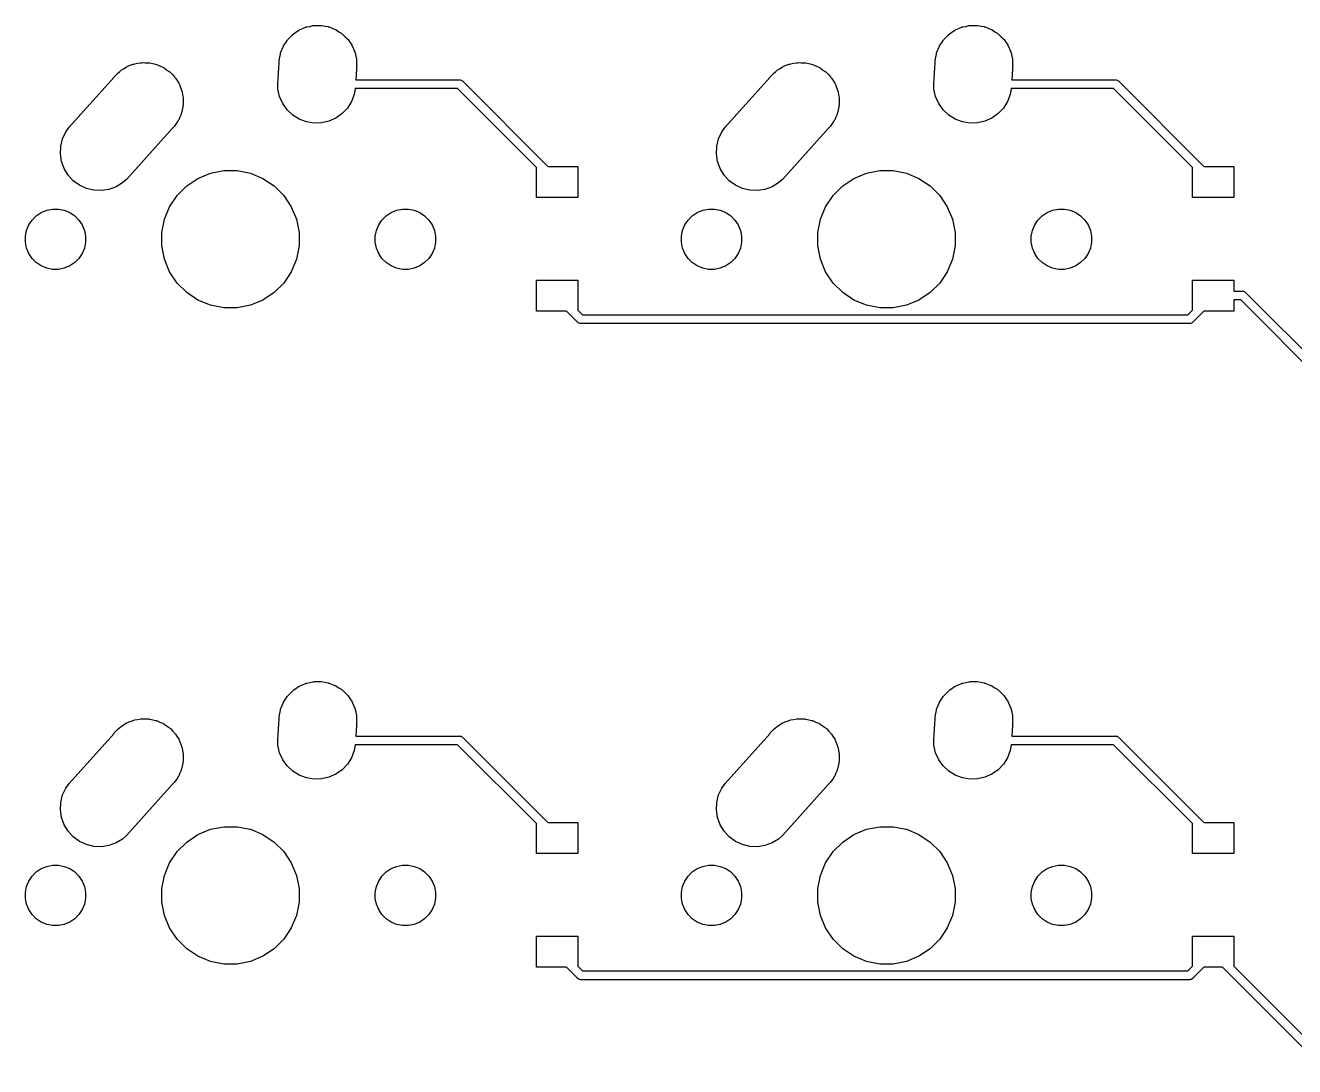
# Model space of a CAD drawing. Extents: x -662 to -203, y -195 to -58.
# Drawn here: x -662.38 to -625.52, y -131.22 to -100.99 of the extents above; entities that cross this region are included whole.
import ezdxf

# ---------------------------------------------------------------- set-up
doc = ezdxf.new("R2010")
doc.units = 0
doc.layers.add('BLACK', color=7, linetype='CONTINUOUS')

msp = doc.modelspace()

# ---------------------------------------------------------------- linework, layer by layer
at = {"layer": 'BLACK', "linetype": 'CONTINUOUS'}
for p, q in [((-654.759, -101.404), (-654.692, -101.337)), ((-654.692, -101.337), (-654.627, -101.268)), ((-654.627, -101.268), (-654.614, -101.259)), ((-654.614, -101.259), (-654.602, -101.247)), ((-654.602, -101.247), (-654.524, -101.194)), ((-654.524, -101.194), (-654.447, -101.14)), ((-654.447, -101.14), (-654.432, -101.133)), ((-654.432, -101.133), (-654.418, -101.124)), ((-654.418, -101.124), (-654.331, -101.088)), ((-654.331, -101.088), (-654.245, -101.049)), ((-654.245, -101.049), (-654.228, -101.045)), ((-654.228, -101.045), (-654.213, -101.039)), ((-654.213, -101.039), (-654.121, -101.021)), ((-654.121, -101.021), (-654.029, -100.999)), ((-654.029, -100.999), (-654.012, -100.999)), ((-654.012, -100.999), (-653.996, -100.996)), ((-653.996, -100.996), (-653.901, -100.996)), ((-653.901, -100.996), (-653.807, -100.993)), ((-653.807, -100.993), (-653.791, -100.996)), ((-653.791, -100.996), (-653.774, -100.996)), ((-653.774, -100.996), (-653.682, -101.014)), ((-653.682, -101.014), (-653.589, -101.03)), ((-653.589, -101.03), (-653.573, -101.036)), ((-653.573, -101.036), (-653.557, -101.039)), ((-653.557, -101.039), (-653.47, -101.075)), ((-653.47, -101.075), (-653.381, -101.109)), ((-653.381, -101.109), (-653.367, -101.117)), ((-653.367, -101.117), (-653.352, -101.124)), ((-653.352, -101.124), (-653.274, -101.176)), ((-653.274, -101.176), (-653.194, -101.226)), ((-653.194, -101.226), (-653.182, -101.238)), ((-653.182, -101.238), (-653.168, -101.247)), ((-653.168, -101.247), (-653.101, -101.314)), ((-653.101, -101.314), (-653.032, -101.378)), ((-635.709, -101.404), (-635.642, -101.337)), ((-635.642, -101.337), (-635.577, -101.268)), ((-635.577, -101.268), (-635.564, -101.259)), ((-635.564, -101.259), (-635.552, -101.247)), ((-635.552, -101.247), (-635.474, -101.194)), ((-635.474, -101.194), (-635.397, -101.14)), ((-635.397, -101.14), (-635.382, -101.133)), ((-635.382, -101.133), (-635.368, -101.124)), ((-635.368, -101.124), (-635.281, -101.088)), ((-635.281, -101.088), (-635.195, -101.049)), ((-635.195, -101.049), (-635.178, -101.045)), ((-635.178, -101.045), (-635.163, -101.039)), ((-635.163, -101.039), (-635.071, -101.021)), ((-635.071, -101.021), (-634.979, -100.999)), ((-634.979, -100.999), (-634.962, -100.999)), ((-634.962, -100.999), (-634.946, -100.996)), ((-634.946, -100.996), (-634.851, -100.996)), ((-634.851, -100.996), (-634.757, -100.993)), ((-634.757, -100.993), (-634.741, -100.996)), ((-634.741, -100.996), (-634.724, -100.996)), ((-634.724, -100.996), (-634.632, -101.014)), ((-634.632, -101.014), (-634.539, -101.03)), ((-634.539, -101.03), (-634.523, -101.036)), ((-634.523, -101.036), (-634.507, -101.039)), ((-634.507, -101.039), (-634.42, -101.075)), ((-634.42, -101.075), (-634.331, -101.109)), ((-634.331, -101.109), (-634.317, -101.117)), ((-634.317, -101.117), (-634.302, -101.124)), ((-634.302, -101.124), (-634.224, -101.176)), ((-634.224, -101.176), (-634.144, -101.226)), ((-634.144, -101.226), (-634.132, -101.238)), ((-634.132, -101.238), (-634.118, -101.247)), ((-634.118, -101.247), (-634.051, -101.314)), ((-634.051, -101.314), (-633.982, -101.378)), ((-654.967, -101.793), (-654.931, -101.705)), ((-654.931, -101.705), (-654.897, -101.617)), ((-654.897, -101.617), (-654.888, -101.603)), ((-654.888, -101.603), (-654.882, -101.588)), ((-654.882, -101.588), (-654.829, -101.509)), ((-654.829, -101.509), (-654.779, -101.429)), ((-654.779, -101.429), (-654.768, -101.417)), ((-654.768, -101.417), (-654.759, -101.404)), ((-653.032, -101.378), (-653.023, -101.392)), ((-653.023, -101.392), (-653.011, -101.404)), ((-653.011, -101.404), (-652.959, -101.482)), ((-652.959, -101.482), (-652.904, -101.559)), ((-652.904, -101.559), (-652.897, -101.574)), ((-652.897, -101.574), (-652.888, -101.588)), ((-652.888, -101.588), (-652.852, -101.675)), ((-652.852, -101.675), (-652.813, -101.761)), ((-635.917, -101.793), (-635.881, -101.705)), ((-635.881, -101.705), (-635.847, -101.617)), ((-635.847, -101.617), (-635.838, -101.603)), ((-635.838, -101.603), (-635.832, -101.588)), ((-635.832, -101.588), (-635.779, -101.509)), ((-635.779, -101.509), (-635.729, -101.429)), ((-635.729, -101.429), (-635.718, -101.417)), ((-635.718, -101.417), (-635.709, -101.404)), ((-633.982, -101.378), (-633.973, -101.392)), ((-633.973, -101.392), (-633.961, -101.404)), ((-633.961, -101.404), (-633.909, -101.482)), ((-633.909, -101.482), (-633.854, -101.559)), ((-633.854, -101.559), (-633.847, -101.574)), ((-633.847, -101.574), (-633.838, -101.588)), ((-633.838, -101.588), (-633.802, -101.675)), ((-633.802, -101.675), (-633.763, -101.761)), ((-659.205, -102.106), (-659.12, -102.092)), ((-659.12, -102.092), (-659.036, -102.076)), ((-659.036, -102.076), (-659.011, -102.076)), ((-659.011, -102.076), (-658.986, -102.072)), ((-658.986, -102.072), (-658.9, -102.076)), ((-658.9, -102.076), (-658.814, -102.076)), ((-658.814, -102.076), (-658.79, -102.081)), ((-658.79, -102.081), (-658.765, -102.082)), ((-658.765, -102.082), (-658.681, -102.102)), ((-655.051, -102.678), (-655.01, -102.082)), ((-655.01, -102.01), (-654.991, -101.917)), ((-655.01, -102.082), (-655.01, -102.01)), ((-654.991, -101.917), (-654.976, -101.824)), ((-654.976, -101.824), (-654.97, -101.809)), ((-654.97, -101.809), (-654.967, -101.793)), ((-652.813, -101.761), (-652.809, -101.777)), ((-652.809, -101.777), (-652.803, -101.793)), ((-652.803, -101.793), (-652.785, -101.885)), ((-652.785, -101.885), (-652.764, -101.977)), ((-652.764, -101.977), (-652.763, -101.994)), ((-652.763, -101.994), (-652.76, -102.01)), ((-652.76, -102.01), (-652.76, -102.104)), ((-640.155, -102.106), (-640.07, -102.092)), ((-640.07, -102.092), (-639.986, -102.076)), ((-639.986, -102.076), (-639.961, -102.076)), ((-639.961, -102.076), (-639.936, -102.072)), ((-639.936, -102.072), (-639.85, -102.076)), ((-639.85, -102.076), (-639.764, -102.076)), ((-639.764, -102.076), (-639.74, -102.081)), ((-639.74, -102.081), (-639.715, -102.082)), ((-639.715, -102.082), (-639.631, -102.102)), ((-636.001, -102.678), (-635.96, -102.082)), ((-635.96, -102.01), (-635.941, -101.917)), ((-635.96, -102.082), (-635.96, -102.01)), ((-635.941, -101.917), (-635.926, -101.824)), ((-635.926, -101.824), (-635.92, -101.809)), ((-635.92, -101.809), (-635.917, -101.793)), ((-633.763, -101.761), (-633.759, -101.777)), ((-633.759, -101.777), (-633.753, -101.793)), ((-633.753, -101.793), (-633.735, -101.885)), ((-633.735, -101.885), (-633.714, -101.977)), ((-633.714, -101.977), (-633.713, -101.994)), ((-633.713, -101.994), (-633.71, -102.01)), ((-633.71, -102.01), (-633.71, -102.104)), ((-659.799, -102.484), (-659.742, -102.427)), ((-659.742, -102.427), (-659.725, -102.408)), ((-659.725, -102.408), (-659.703, -102.388)), ((-659.703, -102.388), (-659.642, -102.327)), ((-659.642, -102.327), (-659.621, -102.313)), ((-659.621, -102.313), (-659.603, -102.296)), ((-659.603, -102.296), (-659.529, -102.252)), ((-659.529, -102.252), (-659.458, -102.204)), ((-659.458, -102.204), (-659.435, -102.194)), ((-659.435, -102.194), (-659.413, -102.181)), ((-659.413, -102.181), (-659.333, -102.152)), ((-659.333, -102.152), (-659.253, -102.119)), ((-659.253, -102.119), (-659.229, -102.114)), ((-659.229, -102.114), (-659.205, -102.106)), ((-658.681, -102.102), (-658.597, -102.119)), ((-658.597, -102.119), (-658.574, -102.128)), ((-658.574, -102.128), (-658.549, -102.134)), ((-658.549, -102.134), (-658.471, -102.171)), ((-658.471, -102.171), (-658.392, -102.204)), ((-658.392, -102.204), (-658.371, -102.218)), ((-658.371, -102.218), (-658.349, -102.228)), ((-658.349, -102.228), (-658.279, -102.279)), ((-658.279, -102.279), (-658.208, -102.327)), ((-658.208, -102.327), (-658.19, -102.345)), ((-658.19, -102.345), (-658.17, -102.359)), ((-658.17, -102.359), (-658.112, -102.423)), ((-658.112, -102.423), (-658.051, -102.484)), ((-652.768, -102.27), (-652.788, -102.574)), ((-652.76, -102.232), (-652.768, -102.27)), ((-652.76, -102.104), (-652.759, -102.143)), ((-652.759, -102.143), (-652.76, -102.159)), ((-652.76, -102.159), (-652.76, -102.232)), ((-640.749, -102.484), (-640.692, -102.427)), ((-640.692, -102.427), (-640.675, -102.408)), ((-640.675, -102.408), (-640.653, -102.388)), ((-640.653, -102.388), (-640.592, -102.327)), ((-640.592, -102.327), (-640.571, -102.313)), ((-640.571, -102.313), (-640.553, -102.296)), ((-640.553, -102.296), (-640.479, -102.252)), ((-640.479, -102.252), (-640.408, -102.204)), ((-640.408, -102.204), (-640.385, -102.194)), ((-640.385, -102.194), (-640.363, -102.181)), ((-640.363, -102.181), (-640.283, -102.152)), ((-640.283, -102.152), (-640.203, -102.119)), ((-640.203, -102.119), (-640.179, -102.114)), ((-640.179, -102.114), (-640.155, -102.106)), ((-639.631, -102.102), (-639.547, -102.119)), ((-639.547, -102.119), (-639.524, -102.128)), ((-639.524, -102.128), (-639.499, -102.134)), ((-639.499, -102.134), (-639.421, -102.171)), ((-639.421, -102.171), (-639.342, -102.204)), ((-639.342, -102.204), (-639.321, -102.218)), ((-639.321, -102.218), (-639.299, -102.228)), ((-639.299, -102.228), (-639.229, -102.279)), ((-639.229, -102.279), (-639.158, -102.327)), ((-639.158, -102.327), (-639.14, -102.345)), ((-639.14, -102.345), (-639.12, -102.359)), ((-639.12, -102.359), (-639.062, -102.423)), ((-639.062, -102.423), (-639.001, -102.484)), ((-633.718, -102.27), (-633.738, -102.574)), ((-633.71, -102.232), (-633.718, -102.27)), ((-633.71, -102.104), (-633.709, -102.143)), ((-633.709, -102.143), (-633.71, -102.159)), ((-633.71, -102.159), (-633.71, -102.232)), ((-661.109, -103.951), (-659.816, -102.509)), ((-659.816, -102.509), (-659.799, -102.484)), ((-658.051, -102.484), (-658.037, -102.504)), ((-658.037, -102.504), (-658.02, -102.523)), ((-658.02, -102.523), (-657.976, -102.596)), ((-657.976, -102.596), (-657.928, -102.668)), ((-657.928, -102.668), (-657.918, -102.691)), ((-657.918, -102.691), (-657.905, -102.712)), ((-657.905, -102.712), (-657.876, -102.793)), ((-657.876, -102.793), (-657.843, -102.873)), ((-655.046, -102.844), (-655.051, -102.678)), ((-652.806, -102.833), (-652.834, -102.997)), ((-649.828, -102.828), (-652.806, -102.828)), ((-652.806, -102.828), (-652.806, -102.833)), ((-652.788, -102.574), (-649.782, -102.574)), ((-647.538, -105.118), (-649.828, -102.828)), ((-649.782, -102.574), (-649.775, -102.573)), ((-649.775, -102.573), (-649.769, -102.574)), ((-649.769, -102.574), (-649.75, -102.576)), ((-649.75, -102.576), (-649.726, -102.583)), ((-649.726, -102.583), (-649.704, -102.595)), ((-649.704, -102.595), (-649.685, -102.61)), ((-649.685, -102.61), (-649.681, -102.615)), ((-649.681, -102.615), (-647.208, -105.088)), ((-642.059, -103.951), (-640.766, -102.509)), ((-640.766, -102.509), (-640.749, -102.484)), ((-639.001, -102.484), (-638.987, -102.504)), ((-638.987, -102.504), (-638.97, -102.523)), ((-638.97, -102.523), (-638.926, -102.596)), ((-638.926, -102.596), (-638.878, -102.668)), ((-638.878, -102.668), (-638.868, -102.691)), ((-638.868, -102.691), (-638.855, -102.712)), ((-638.855, -102.712), (-638.826, -102.793)), ((-638.826, -102.793), (-638.793, -102.873)), ((-635.996, -102.844), (-636.001, -102.678)), ((-633.756, -102.833), (-633.784, -102.997)), ((-630.778, -102.828), (-633.756, -102.828)), ((-633.756, -102.828), (-633.756, -102.833)), ((-633.738, -102.574), (-630.732, -102.574)), ((-628.488, -105.118), (-630.778, -102.828)), ((-630.732, -102.574), (-630.725, -102.573)), ((-630.725, -102.573), (-630.719, -102.574)), ((-630.719, -102.574), (-630.7, -102.576)), ((-630.7, -102.576), (-630.676, -102.583)), ((-630.676, -102.583), (-630.654, -102.595)), ((-630.654, -102.595), (-630.635, -102.61)), ((-630.635, -102.61), (-630.631, -102.615)), ((-630.631, -102.615), (-628.158, -105.088)), ((-657.843, -102.873), (-657.838, -102.897)), ((-657.838, -102.897), (-657.83, -102.921)), ((-657.83, -102.921), (-657.817, -103.006)), ((-657.817, -103.006), (-657.8, -103.09)), ((-657.8, -103.09), (-657.8, -103.115)), ((-657.8, -103.115), (-657.796, -103.14)), ((-657.796, -103.14), (-657.8, -103.226)), ((-654.997, -103.06), (-655.046, -102.844)), ((-654.906, -103.263), (-654.997, -103.06)), ((-652.834, -102.997), (-652.913, -103.204)), ((-638.793, -102.873), (-638.788, -102.897)), ((-638.788, -102.897), (-638.78, -102.921)), ((-638.78, -102.921), (-638.767, -103.006)), ((-638.767, -103.006), (-638.75, -103.09)), ((-638.75, -103.09), (-638.75, -103.115)), ((-638.75, -103.115), (-638.746, -103.14)), ((-638.746, -103.14), (-638.75, -103.226)), ((-635.947, -103.06), (-635.996, -102.844)), ((-635.856, -103.263), (-635.947, -103.06)), ((-633.784, -102.997), (-633.863, -103.204)), ((-657.853, -103.552), (-657.859, -103.576)), ((-657.843, -103.529), (-657.853, -103.552)), ((-657.826, -103.445), (-657.843, -103.529)), ((-657.806, -103.361), (-657.826, -103.445)), ((-657.805, -103.336), (-657.806, -103.361)), ((-657.8, -103.312), (-657.805, -103.336)), ((-657.8, -103.226), (-657.8, -103.312)), ((-654.777, -103.443), (-654.906, -103.263)), ((-654.616, -103.595), (-654.777, -103.443)), ((-653.182, -103.553), (-653.363, -103.682)), ((-653.03, -103.392), (-653.182, -103.553)), ((-652.913, -103.204), (-653.03, -103.392)), ((-638.803, -103.552), (-638.809, -103.576)), ((-638.793, -103.529), (-638.803, -103.552)), ((-638.776, -103.445), (-638.793, -103.529)), ((-638.756, -103.361), (-638.776, -103.445)), ((-638.755, -103.336), (-638.756, -103.361)), ((-638.75, -103.312), (-638.755, -103.336)), ((-638.75, -103.226), (-638.75, -103.312)), ((-635.727, -103.443), (-635.856, -103.263)), ((-635.566, -103.595), (-635.727, -103.443)), ((-634.132, -103.553), (-634.313, -103.682)), ((-633.98, -103.392), (-634.132, -103.553)), ((-633.863, -103.204), (-633.98, -103.392)), ((-658.051, -103.918), (-658.108, -103.975)), ((-658.003, -103.846), (-658.051, -103.918)), ((-657.952, -103.777), (-658.003, -103.846)), ((-657.942, -103.754), (-657.952, -103.777)), ((-657.928, -103.734), (-657.942, -103.754)), ((-657.895, -103.654), (-657.928, -103.734)), ((-657.859, -103.576), (-657.895, -103.654)), ((-654.428, -103.713), (-654.616, -103.595)), ((-654.221, -103.792), (-654.428, -103.713)), ((-654.003, -103.828), (-654.221, -103.792)), ((-653.781, -103.822), (-654.003, -103.828)), ((-653.565, -103.772), (-653.781, -103.822)), ((-653.363, -103.682), (-653.565, -103.772)), ((-639.001, -103.918), (-639.058, -103.975)), ((-638.953, -103.846), (-639.001, -103.918)), ((-638.902, -103.777), (-638.953, -103.846)), ((-638.892, -103.754), (-638.902, -103.777)), ((-638.878, -103.734), (-638.892, -103.754)), ((-638.845, -103.654), (-638.878, -103.734)), ((-638.809, -103.576), (-638.845, -103.654)), ((-635.378, -103.713), (-635.566, -103.595)), ((-635.171, -103.792), (-635.378, -103.713)), ((-634.953, -103.828), (-635.171, -103.792)), ((-634.731, -103.822), (-634.953, -103.828)), ((-634.515, -103.772), (-634.731, -103.822)), ((-634.313, -103.682), (-634.515, -103.772)), ((-661.354, -104.5), (-661.301, -104.285)), ((-661.301, -104.285), (-661.207, -104.084)), ((-661.207, -104.084), (-661.109, -103.951)), ((-658.108, -103.975), (-659.434, -105.453)), ((-642.304, -104.5), (-642.251, -104.285)), ((-642.251, -104.285), (-642.157, -104.084)), ((-642.157, -104.084), (-642.059, -103.951)), ((-639.058, -103.975), (-640.384, -105.453)), ((-661.364, -104.722), (-661.354, -104.5)), ((-642.314, -104.722), (-642.304, -104.5)), ((-661.33, -104.941), (-661.364, -104.722)), ((-661.254, -105.149), (-661.33, -104.941)), ((-642.28, -104.941), (-642.314, -104.722)), ((-642.204, -105.149), (-642.28, -104.941)), ((-661.139, -105.339), (-661.254, -105.149)), ((-660.99, -105.502), (-661.139, -105.339)), ((-657.369, -105.434), (-657.006, -105.283)), ((-657.006, -105.283), (-656.621, -105.207)), ((-656.621, -105.207), (-656.229, -105.207)), ((-656.229, -105.207), (-655.843, -105.283)), ((-655.843, -105.283), (-655.48, -105.434)), ((-647.538, -105.988), (-647.538, -105.118)), ((-647.208, -105.088), (-646.338, -105.088)), ((-646.338, -105.088), (-646.338, -105.988)), ((-642.089, -105.339), (-642.204, -105.149)), ((-641.94, -105.502), (-642.089, -105.339)), ((-638.319, -105.434), (-637.956, -105.283)), ((-637.956, -105.283), (-637.571, -105.207)), ((-637.571, -105.207), (-637.179, -105.207)), ((-637.179, -105.207), (-636.793, -105.283)), ((-636.793, -105.283), (-636.43, -105.434)), ((-628.488, -105.988), (-628.488, -105.118)), ((-628.158, -105.088), (-627.288, -105.088)), ((-627.288, -105.088), (-627.288, -105.988)), ((-660.811, -105.633), (-660.99, -105.502)), ((-660.61, -105.727), (-660.811, -105.633)), ((-660.395, -105.78), (-660.61, -105.727)), ((-660.174, -105.789), (-660.395, -105.78)), ((-659.955, -105.756), (-660.174, -105.789)), ((-659.746, -105.68), (-659.955, -105.756)), ((-659.557, -105.565), (-659.746, -105.68)), ((-659.434, -105.453), (-659.557, -105.565)), ((-657.974, -105.93), (-657.696, -105.652)), ((-657.696, -105.652), (-657.369, -105.434)), ((-655.48, -105.434), (-655.154, -105.652)), ((-655.154, -105.652), (-654.876, -105.93)), ((-641.761, -105.633), (-641.94, -105.502)), ((-641.56, -105.727), (-641.761, -105.633)), ((-641.345, -105.78), (-641.56, -105.727)), ((-641.124, -105.789), (-641.345, -105.78)), ((-640.905, -105.756), (-641.124, -105.789)), ((-640.696, -105.68), (-640.905, -105.756)), ((-640.507, -105.565), (-640.696, -105.68)), ((-640.384, -105.453), (-640.507, -105.565)), ((-638.924, -105.93), (-638.646, -105.652)), ((-638.646, -105.652), (-638.319, -105.434)), ((-636.43, -105.434), (-636.104, -105.652)), ((-636.104, -105.652), (-635.826, -105.93)), ((-658.192, -106.256), (-657.974, -105.93)), ((-654.876, -105.93), (-654.658, -106.256)), ((-646.338, -105.988), (-647.538, -105.988)), ((-639.142, -106.256), (-638.924, -105.93)), ((-635.826, -105.93), (-635.608, -106.256)), ((-627.288, -105.988), (-628.488, -105.988)), ((-662.063, -106.521), (-661.919, -106.425)), ((-661.919, -106.425), (-661.76, -106.359)), ((-661.76, -106.359), (-661.591, -106.326)), ((-661.591, -106.326), (-661.419, -106.326)), ((-661.419, -106.326), (-661.25, -106.359)), ((-661.25, -106.359), (-661.09, -106.425)), ((-661.09, -106.425), (-660.947, -106.521)), ((-658.342, -106.619), (-658.192, -106.256)), ((-654.658, -106.256), (-654.508, -106.619)), ((-651.903, -106.521), (-651.759, -106.425)), ((-651.759, -106.425), (-651.6, -106.359)), ((-651.6, -106.359), (-651.431, -106.326)), ((-651.431, -106.326), (-651.259, -106.326)), ((-651.259, -106.326), (-651.09, -106.359)), ((-651.09, -106.359), (-650.93, -106.425)), ((-650.93, -106.425), (-650.787, -106.521)), ((-643.013, -106.521), (-642.869, -106.425)), ((-642.869, -106.425), (-642.71, -106.359)), ((-642.71, -106.359), (-642.541, -106.326)), ((-642.541, -106.326), (-642.369, -106.326)), ((-642.369, -106.326), (-642.2, -106.359)), ((-642.2, -106.359), (-642.04, -106.425)), ((-642.04, -106.425), (-641.897, -106.521)), ((-639.292, -106.619), (-639.142, -106.256)), ((-635.608, -106.256), (-635.458, -106.619)), ((-632.853, -106.521), (-632.709, -106.425)), ((-632.709, -106.425), (-632.55, -106.359)), ((-632.55, -106.359), (-632.381, -106.326)), ((-632.381, -106.326), (-632.209, -106.326)), ((-632.209, -106.326), (-632.04, -106.359)), ((-632.04, -106.359), (-631.88, -106.425)), ((-631.88, -106.425), (-631.737, -106.521)), ((-662.346, -106.945), (-662.28, -106.786)), ((-662.28, -106.786), (-662.185, -106.643)), ((-662.185, -106.643), (-662.063, -106.521)), ((-660.947, -106.521), (-660.825, -106.643)), ((-660.825, -106.643), (-660.729, -106.786)), ((-660.729, -106.786), (-660.664, -106.945)), ((-658.419, -107.004), (-658.342, -106.619)), ((-654.508, -106.619), (-654.431, -107.004)), ((-652.186, -106.945), (-652.12, -106.786)), ((-652.12, -106.786), (-652.025, -106.643)), ((-652.025, -106.643), (-651.903, -106.521)), ((-650.787, -106.521), (-650.665, -106.643)), ((-650.665, -106.643), (-650.569, -106.786)), ((-650.569, -106.786), (-650.504, -106.945)), ((-643.296, -106.945), (-643.23, -106.786)), ((-643.23, -106.786), (-643.135, -106.643)), ((-643.135, -106.643), (-643.013, -106.521)), ((-641.897, -106.521), (-641.775, -106.643)), ((-641.775, -106.643), (-641.679, -106.786)), ((-641.679, -106.786), (-641.614, -106.945)), ((-639.369, -107.004), (-639.292, -106.619)), ((-635.458, -106.619), (-635.381, -107.004)), ((-633.136, -106.945), (-633.07, -106.786)), ((-633.07, -106.786), (-632.975, -106.643)), ((-632.975, -106.643), (-632.853, -106.521)), ((-631.737, -106.521), (-631.615, -106.643)), ((-631.615, -106.643), (-631.519, -106.786)), ((-631.519, -106.786), (-631.454, -106.945)), ((-662.38, -107.115), (-662.346, -106.945)), ((-662.38, -107.287), (-662.38, -107.115)), ((-660.664, -106.945), (-660.63, -107.115)), ((-660.63, -107.115), (-660.63, -107.287)), ((-658.419, -107.397), (-658.419, -107.004)), ((-654.431, -107.004), (-654.431, -107.397)), ((-652.22, -107.115), (-652.186, -106.945)), ((-652.22, -107.287), (-652.22, -107.115)), ((-650.504, -106.945), (-650.47, -107.115)), ((-650.47, -107.115), (-650.47, -107.287)), ((-643.33, -107.115), (-643.296, -106.945)), ((-643.33, -107.287), (-643.33, -107.115)), ((-641.614, -106.945), (-641.58, -107.115)), ((-641.58, -107.115), (-641.58, -107.287)), ((-639.369, -107.397), (-639.369, -107.004)), ((-635.381, -107.004), (-635.381, -107.397)), ((-633.17, -107.115), (-633.136, -106.945)), ((-633.17, -107.287), (-633.17, -107.115)), ((-631.454, -106.945), (-631.42, -107.115)), ((-631.42, -107.115), (-631.42, -107.287)), ((-662.346, -107.456), (-662.38, -107.287)), ((-662.28, -107.615), (-662.346, -107.456)), ((-662.185, -107.758), (-662.28, -107.615)), ((-660.729, -107.615), (-660.825, -107.758)), ((-660.664, -107.456), (-660.729, -107.615)), ((-660.63, -107.287), (-660.664, -107.456)), ((-658.342, -107.782), (-658.419, -107.397)), ((-654.431, -107.397), (-654.508, -107.782)), ((-652.186, -107.456), (-652.22, -107.287)), ((-652.12, -107.615), (-652.186, -107.456)), ((-652.025, -107.758), (-652.12, -107.615)), ((-650.569, -107.615), (-650.665, -107.758)), ((-650.504, -107.456), (-650.569, -107.615)), ((-650.47, -107.287), (-650.504, -107.456)), ((-643.296, -107.456), (-643.33, -107.287)), ((-643.23, -107.615), (-643.296, -107.456)), ((-643.135, -107.758), (-643.23, -107.615)), ((-641.679, -107.615), (-641.775, -107.758)), ((-641.614, -107.456), (-641.679, -107.615)), ((-641.58, -107.287), (-641.614, -107.456)), ((-639.292, -107.782), (-639.369, -107.397)), ((-635.381, -107.397), (-635.458, -107.782)), ((-633.136, -107.456), (-633.17, -107.287)), ((-633.07, -107.615), (-633.136, -107.456)), ((-632.975, -107.758), (-633.07, -107.615)), ((-631.519, -107.615), (-631.615, -107.758)), ((-631.454, -107.456), (-631.519, -107.615)), ((-631.42, -107.287), (-631.454, -107.456)), ((-662.063, -107.88), (-662.185, -107.758)), ((-661.919, -107.976), (-662.063, -107.88)), ((-661.76, -108.042), (-661.919, -107.976)), ((-661.09, -107.976), (-661.25, -108.042)), ((-660.947, -107.88), (-661.09, -107.976)), ((-660.825, -107.758), (-660.947, -107.88)), ((-658.192, -108.145), (-658.342, -107.782)), ((-654.508, -107.782), (-654.658, -108.145)), ((-651.903, -107.88), (-652.025, -107.758)), ((-651.759, -107.976), (-651.903, -107.88)), ((-651.6, -108.042), (-651.759, -107.976)), ((-650.93, -107.976), (-651.09, -108.042)), ((-650.787, -107.88), (-650.93, -107.976)), ((-650.665, -107.758), (-650.787, -107.88)), ((-643.013, -107.88), (-643.135, -107.758)), ((-642.869, -107.976), (-643.013, -107.88)), ((-642.71, -108.042), (-642.869, -107.976)), ((-642.04, -107.976), (-642.2, -108.042)), ((-641.897, -107.88), (-642.04, -107.976)), ((-641.775, -107.758), (-641.897, -107.88)), ((-639.142, -108.145), (-639.292, -107.782)), ((-635.458, -107.782), (-635.608, -108.145)), ((-632.853, -107.88), (-632.975, -107.758)), ((-632.709, -107.976), (-632.853, -107.88)), ((-632.55, -108.042), (-632.709, -107.976)), ((-631.88, -107.976), (-632.04, -108.042)), ((-631.737, -107.88), (-631.88, -107.976)), ((-631.615, -107.758), (-631.737, -107.88)), ((-661.591, -108.076), (-661.76, -108.042)), ((-661.419, -108.076), (-661.591, -108.076)), ((-661.25, -108.042), (-661.419, -108.076)), ((-657.974, -108.472), (-658.192, -108.145)), ((-654.658, -108.145), (-654.876, -108.472)), ((-651.431, -108.076), (-651.6, -108.042)), ((-651.259, -108.076), (-651.431, -108.076)), ((-651.09, -108.042), (-651.259, -108.076)), ((-642.541, -108.076), (-642.71, -108.042)), ((-642.369, -108.076), (-642.541, -108.076)), ((-642.2, -108.042), (-642.369, -108.076)), ((-638.924, -108.472), (-639.142, -108.145)), ((-635.608, -108.145), (-635.826, -108.472)), ((-632.381, -108.076), (-632.55, -108.042)), ((-632.209, -108.076), (-632.381, -108.076)), ((-632.04, -108.042), (-632.209, -108.076)), ((-657.696, -108.749), (-657.974, -108.472)), ((-654.876, -108.472), (-655.154, -108.749)), ((-647.538, -109.288), (-647.538, -108.388)), ((-647.538, -108.388), (-646.338, -108.388)), ((-646.338, -108.388), (-646.338, -109.258)), ((-638.646, -108.749), (-638.924, -108.472)), ((-635.826, -108.472), (-636.104, -108.749)), ((-628.488, -109.258), (-628.488, -108.388)), ((-628.488, -108.388), (-627.288, -108.388)), ((-627.288, -108.388), (-627.288, -108.711)), ((-627.288, -108.711), (-627.04, -108.711)), ((-627.04, -108.711), (-627.034, -108.71)), ((-627.034, -108.71), (-627.028, -108.711)), ((-627.028, -108.711), (-627.009, -108.713)), ((-627.009, -108.713), (-626.985, -108.72)), ((-626.985, -108.72), (-626.963, -108.732)), ((-657.369, -108.968), (-657.696, -108.749)), ((-657.006, -109.118), (-657.369, -108.968)), ((-655.48, -108.968), (-655.843, -109.118)), ((-655.154, -108.749), (-655.48, -108.968)), ((-638.319, -108.968), (-638.646, -108.749)), ((-637.956, -109.118), (-638.319, -108.968)), ((-636.43, -108.968), (-636.793, -109.118)), ((-636.104, -108.749), (-636.43, -108.968)), ((-627.087, -108.965), (-627.288, -108.965)), ((-627.288, -108.965), (-627.288, -109.288)), ((-624.734, -111.318), (-627.087, -108.965)), ((-626.963, -108.732), (-626.944, -108.748)), ((-626.944, -108.748), (-626.94, -108.753)), ((-626.94, -108.753), (-624.522, -111.171)), ((-656.621, -109.195), (-657.006, -109.118)), ((-656.229, -109.195), (-656.621, -109.195)), ((-655.843, -109.118), (-656.229, -109.195)), ((-646.668, -109.288), (-647.538, -109.288)), ((-646.349, -109.607), (-646.668, -109.288)), ((-646.338, -109.258), (-646.202, -109.395)), ((-646.202, -109.395), (-628.624, -109.395)), ((-637.571, -109.195), (-637.956, -109.118)), ((-637.179, -109.195), (-637.571, -109.195)), ((-636.793, -109.118), (-637.179, -109.195)), ((-628.624, -109.395), (-628.488, -109.258)), ((-628.158, -109.288), (-628.477, -109.607)), ((-627.288, -109.288), (-628.158, -109.288)), ((-646.345, -109.612), (-646.349, -109.607)), ((-646.331, -109.623), (-646.345, -109.612)), ((-646.325, -109.628), (-646.331, -109.623)), ((-646.303, -109.64), (-646.325, -109.628)), ((-646.279, -109.647), (-646.303, -109.64)), ((-646.254, -109.649), (-646.279, -109.647)), ((-646.248, -109.649), (-646.254, -109.649)), ((-628.578, -109.649), (-646.248, -109.649)), ((-628.572, -109.649), (-628.578, -109.649)), ((-628.565, -109.649), (-628.572, -109.649)), ((-628.547, -109.647), (-628.565, -109.649)), ((-628.523, -109.64), (-628.547, -109.647)), ((-628.501, -109.628), (-628.523, -109.64)), ((-628.481, -109.612), (-628.501, -109.628)), ((-628.477, -109.607), (-628.481, -109.612)), ((-654.418, -120.174), (-654.331, -120.138)), ((-654.331, -120.138), (-654.245, -120.099)), ((-654.245, -120.099), (-654.228, -120.095)), ((-654.228, -120.095), (-654.213, -120.089)), ((-654.213, -120.089), (-654.121, -120.071)), ((-654.121, -120.071), (-654.029, -120.049)), ((-654.029, -120.049), (-654.012, -120.049)), ((-654.012, -120.049), (-653.996, -120.046)), ((-653.996, -120.046), (-653.901, -120.046)), ((-653.901, -120.046), (-653.807, -120.043)), ((-653.807, -120.043), (-653.791, -120.046)), ((-653.791, -120.046), (-653.774, -120.046)), ((-653.774, -120.046), (-653.682, -120.064)), ((-653.682, -120.064), (-653.589, -120.08)), ((-653.589, -120.08), (-653.573, -120.086)), ((-653.573, -120.086), (-653.557, -120.089)), ((-653.557, -120.089), (-653.47, -120.125)), ((-653.47, -120.125), (-653.381, -120.159)), ((-635.368, -120.174), (-635.281, -120.138)), ((-635.281, -120.138), (-635.195, -120.099)), ((-635.195, -120.099), (-635.178, -120.095)), ((-635.178, -120.095), (-635.163, -120.089)), ((-635.163, -120.089), (-635.071, -120.071)), ((-635.071, -120.071), (-634.979, -120.049)), ((-634.979, -120.049), (-634.962, -120.049)), ((-634.962, -120.049), (-634.946, -120.046)), ((-634.946, -120.046), (-634.851, -120.046)), ((-634.851, -120.046), (-634.757, -120.043)), ((-634.757, -120.043), (-634.741, -120.046)), ((-634.741, -120.046), (-634.724, -120.046)), ((-634.724, -120.046), (-634.632, -120.064)), ((-634.632, -120.064), (-634.539, -120.08)), ((-634.539, -120.08), (-634.523, -120.086)), ((-634.523, -120.086), (-634.507, -120.089)), ((-634.507, -120.089), (-634.42, -120.125)), ((-634.42, -120.125), (-634.331, -120.159)), ((-654.829, -120.559), (-654.779, -120.479)), ((-654.779, -120.479), (-654.768, -120.467)), ((-654.768, -120.467), (-654.759, -120.454)), ((-654.759, -120.454), (-654.692, -120.387)), ((-654.692, -120.387), (-654.627, -120.318)), ((-654.627, -120.318), (-654.614, -120.309)), ((-654.614, -120.309), (-654.602, -120.297)), ((-654.602, -120.297), (-654.524, -120.244)), ((-654.524, -120.244), (-654.447, -120.19)), ((-654.447, -120.19), (-654.432, -120.183)), ((-654.432, -120.183), (-654.418, -120.174)), ((-653.381, -120.159), (-653.367, -120.167)), ((-653.367, -120.167), (-653.352, -120.174)), ((-653.352, -120.174), (-653.274, -120.226)), ((-653.274, -120.226), (-653.194, -120.276)), ((-653.194, -120.276), (-653.182, -120.288)), ((-653.182, -120.288), (-653.168, -120.297)), ((-653.168, -120.297), (-653.101, -120.364)), ((-653.101, -120.364), (-653.032, -120.428)), ((-653.032, -120.428), (-653.023, -120.442)), ((-653.023, -120.442), (-653.011, -120.454)), ((-653.011, -120.454), (-652.959, -120.532)), ((-635.779, -120.559), (-635.729, -120.479)), ((-635.729, -120.479), (-635.718, -120.467)), ((-635.718, -120.467), (-635.709, -120.454)), ((-635.709, -120.454), (-635.642, -120.387)), ((-635.642, -120.387), (-635.577, -120.318)), ((-635.577, -120.318), (-635.564, -120.309)), ((-635.564, -120.309), (-635.552, -120.297)), ((-635.552, -120.297), (-635.474, -120.244)), ((-635.474, -120.244), (-635.397, -120.19)), ((-635.397, -120.19), (-635.382, -120.183)), ((-635.382, -120.183), (-635.368, -120.174)), ((-634.331, -120.159), (-634.317, -120.167)), ((-634.317, -120.167), (-634.302, -120.174)), ((-634.302, -120.174), (-634.224, -120.226)), ((-634.224, -120.226), (-634.144, -120.276)), ((-634.144, -120.276), (-634.132, -120.288)), ((-634.132, -120.288), (-634.118, -120.297)), ((-634.118, -120.297), (-634.051, -120.364)), ((-634.051, -120.364), (-633.982, -120.428)), ((-633.982, -120.428), (-633.973, -120.442)), ((-633.973, -120.442), (-633.961, -120.454)), ((-633.961, -120.454), (-633.909, -120.532)), ((-654.991, -120.967), (-654.976, -120.874)), ((-654.976, -120.874), (-654.97, -120.859)), ((-654.97, -120.859), (-654.967, -120.843)), ((-654.967, -120.843), (-654.931, -120.755)), ((-654.931, -120.755), (-654.897, -120.667)), ((-654.897, -120.667), (-654.888, -120.653)), ((-654.888, -120.653), (-654.882, -120.638)), ((-654.882, -120.638), (-654.829, -120.559)), ((-652.959, -120.532), (-652.904, -120.609)), ((-652.904, -120.609), (-652.897, -120.624)), ((-652.897, -120.624), (-652.888, -120.638)), ((-652.888, -120.638), (-652.852, -120.725)), ((-652.852, -120.725), (-652.813, -120.811)), ((-652.813, -120.811), (-652.809, -120.827)), ((-652.809, -120.827), (-652.803, -120.843)), ((-652.803, -120.843), (-652.785, -120.935)), ((-635.941, -120.967), (-635.926, -120.874)), ((-635.926, -120.874), (-635.92, -120.859)), ((-635.92, -120.859), (-635.917, -120.843)), ((-635.917, -120.843), (-635.881, -120.755)), ((-635.881, -120.755), (-635.847, -120.667)), ((-635.847, -120.667), (-635.838, -120.653)), ((-635.838, -120.653), (-635.832, -120.638)), ((-635.832, -120.638), (-635.779, -120.559)), ((-633.909, -120.532), (-633.854, -120.609)), ((-633.854, -120.609), (-633.847, -120.624)), ((-633.847, -120.624), (-633.838, -120.638)), ((-633.838, -120.638), (-633.802, -120.725)), ((-633.802, -120.725), (-633.763, -120.811)), ((-633.763, -120.811), (-633.759, -120.827)), ((-633.759, -120.827), (-633.753, -120.843)), ((-633.753, -120.843), (-633.735, -120.935)), ((-659.529, -121.302), (-659.458, -121.254)), ((-659.458, -121.254), (-659.435, -121.244)), ((-659.435, -121.244), (-659.413, -121.231)), ((-659.413, -121.231), (-659.333, -121.202)), ((-659.333, -121.202), (-659.253, -121.169)), ((-659.253, -121.169), (-659.229, -121.164)), ((-659.229, -121.164), (-659.205, -121.156)), ((-659.205, -121.156), (-659.12, -121.142)), ((-659.12, -121.142), (-659.036, -121.126)), ((-659.036, -121.126), (-659.011, -121.126)), ((-659.011, -121.126), (-658.986, -121.122)), ((-658.986, -121.122), (-658.9, -121.126)), ((-658.9, -121.126), (-658.814, -121.126)), ((-658.814, -121.126), (-658.79, -121.131)), ((-658.79, -121.131), (-658.765, -121.132)), ((-658.765, -121.132), (-658.681, -121.152)), ((-658.681, -121.152), (-658.597, -121.169)), ((-658.597, -121.169), (-658.574, -121.178)), ((-658.574, -121.178), (-658.549, -121.184)), ((-658.549, -121.184), (-658.471, -121.221)), ((-658.471, -121.221), (-658.392, -121.254)), ((-658.392, -121.254), (-658.371, -121.268)), ((-655.051, -121.728), (-655.01, -121.132)), ((-655.01, -121.06), (-654.991, -120.967)), ((-655.01, -121.132), (-655.01, -121.06)), ((-652.785, -120.935), (-652.764, -121.027)), ((-652.764, -121.027), (-652.763, -121.044)), ((-652.763, -121.044), (-652.76, -121.06)), ((-652.76, -121.06), (-652.76, -121.154)), ((-652.76, -121.154), (-652.759, -121.193)), ((-652.759, -121.193), (-652.76, -121.209)), ((-652.76, -121.209), (-652.76, -121.282)), ((-640.479, -121.302), (-640.408, -121.254)), ((-640.408, -121.254), (-640.385, -121.244)), ((-640.385, -121.244), (-640.363, -121.231)), ((-640.363, -121.231), (-640.283, -121.202)), ((-640.283, -121.202), (-640.203, -121.169)), ((-640.203, -121.169), (-640.179, -121.164)), ((-640.179, -121.164), (-640.155, -121.156)), ((-640.155, -121.156), (-640.07, -121.142)), ((-640.07, -121.142), (-639.986, -121.126)), ((-639.986, -121.126), (-639.961, -121.126)), ((-639.961, -121.126), (-639.936, -121.122)), ((-639.936, -121.122), (-639.85, -121.126)), ((-639.85, -121.126), (-639.764, -121.126)), ((-639.764, -121.126), (-639.74, -121.131)), ((-639.74, -121.131), (-639.715, -121.132)), ((-639.715, -121.132), (-639.631, -121.152)), ((-639.631, -121.152), (-639.547, -121.169)), ((-639.547, -121.169), (-639.524, -121.178)), ((-639.524, -121.178), (-639.499, -121.184)), ((-639.499, -121.184), (-639.421, -121.221)), ((-639.421, -121.221), (-639.342, -121.254)), ((-639.342, -121.254), (-639.321, -121.268)), ((-636.001, -121.728), (-635.96, -121.132)), ((-635.96, -121.06), (-635.941, -120.967)), ((-635.96, -121.132), (-635.96, -121.06)), ((-633.735, -120.935), (-633.714, -121.027)), ((-633.714, -121.027), (-633.713, -121.044)), ((-633.713, -121.044), (-633.71, -121.06)), ((-633.71, -121.06), (-633.71, -121.154)), ((-633.71, -121.154), (-633.709, -121.193)), ((-633.709, -121.193), (-633.71, -121.209)), ((-633.71, -121.209), (-633.71, -121.282)), ((-661.109, -123.001), (-659.816, -121.559)), ((-659.816, -121.559), (-659.799, -121.534)), ((-659.799, -121.534), (-659.742, -121.477)), ((-659.742, -121.477), (-659.725, -121.458)), ((-659.725, -121.458), (-659.703, -121.438)), ((-659.703, -121.438), (-659.642, -121.377)), ((-659.642, -121.377), (-659.621, -121.363)), ((-659.621, -121.363), (-659.603, -121.346)), ((-659.603, -121.346), (-659.529, -121.302)), ((-658.371, -121.268), (-658.349, -121.278)), ((-658.349, -121.278), (-658.279, -121.329)), ((-658.279, -121.329), (-658.208, -121.377)), ((-658.208, -121.377), (-658.19, -121.395)), ((-658.19, -121.395), (-658.17, -121.409)), ((-658.17, -121.409), (-658.112, -121.473)), ((-658.112, -121.473), (-658.051, -121.534)), ((-658.051, -121.534), (-658.037, -121.554)), ((-658.037, -121.554), (-658.02, -121.573)), ((-658.02, -121.573), (-657.976, -121.646)), ((-652.768, -121.32), (-652.788, -121.624)), ((-652.788, -121.624), (-649.782, -121.624)), ((-652.76, -121.282), (-652.768, -121.32)), ((-649.782, -121.624), (-649.775, -121.623)), ((-649.775, -121.623), (-649.769, -121.624)), ((-649.769, -121.624), (-649.75, -121.626)), ((-649.75, -121.626), (-649.726, -121.633)), ((-642.059, -123.001), (-640.766, -121.559)), ((-640.766, -121.559), (-640.749, -121.534)), ((-640.749, -121.534), (-640.692, -121.477)), ((-640.692, -121.477), (-640.675, -121.458)), ((-640.675, -121.458), (-640.653, -121.438)), ((-640.653, -121.438), (-640.592, -121.377)), ((-640.592, -121.377), (-640.571, -121.363)), ((-640.571, -121.363), (-640.553, -121.346)), ((-640.553, -121.346), (-640.479, -121.302)), ((-639.321, -121.268), (-639.299, -121.278)), ((-639.299, -121.278), (-639.229, -121.329)), ((-639.229, -121.329), (-639.158, -121.377)), ((-639.158, -121.377), (-639.14, -121.395)), ((-639.14, -121.395), (-639.12, -121.409)), ((-639.12, -121.409), (-639.062, -121.473)), ((-639.062, -121.473), (-639.001, -121.534)), ((-639.001, -121.534), (-638.987, -121.554)), ((-638.987, -121.554), (-638.97, -121.573)), ((-638.97, -121.573), (-638.926, -121.646)), ((-633.718, -121.32), (-633.738, -121.624)), ((-633.738, -121.624), (-630.732, -121.624)), ((-633.71, -121.282), (-633.718, -121.32)), ((-630.732, -121.624), (-630.725, -121.623)), ((-630.725, -121.623), (-630.719, -121.624)), ((-630.719, -121.624), (-630.7, -121.626)), ((-630.7, -121.626), (-630.676, -121.633)), ((-657.976, -121.646), (-657.928, -121.718)), ((-657.928, -121.718), (-657.918, -121.741)), ((-657.918, -121.741), (-657.905, -121.762)), ((-657.905, -121.762), (-657.876, -121.843)), ((-657.876, -121.843), (-657.843, -121.923)), ((-657.843, -121.923), (-657.838, -121.947)), ((-657.838, -121.947), (-657.83, -121.971)), ((-657.83, -121.971), (-657.817, -122.056)), ((-655.046, -121.894), (-655.051, -121.728)), ((-654.997, -122.11), (-655.046, -121.894)), ((-652.806, -121.883), (-652.834, -122.047)), ((-649.828, -121.878), (-652.806, -121.878)), ((-652.806, -121.878), (-652.806, -121.883)), ((-647.538, -124.168), (-649.828, -121.878)), ((-649.726, -121.633), (-649.704, -121.645)), ((-649.704, -121.645), (-649.685, -121.66)), ((-649.685, -121.66), (-649.681, -121.665)), ((-649.681, -121.665), (-647.208, -124.138)), ((-638.926, -121.646), (-638.878, -121.718)), ((-638.878, -121.718), (-638.868, -121.741)), ((-638.868, -121.741), (-638.855, -121.762)), ((-638.855, -121.762), (-638.826, -121.843)), ((-638.826, -121.843), (-638.793, -121.923)), ((-638.793, -121.923), (-638.788, -121.947)), ((-638.788, -121.947), (-638.78, -121.971)), ((-638.78, -121.971), (-638.767, -122.056)), ((-635.996, -121.894), (-636.001, -121.728)), ((-635.947, -122.11), (-635.996, -121.894)), ((-633.756, -121.883), (-633.784, -122.047)), ((-630.778, -121.878), (-633.756, -121.878)), ((-633.756, -121.878), (-633.756, -121.883)), ((-628.488, -124.168), (-630.778, -121.878)), ((-630.676, -121.633), (-630.654, -121.645)), ((-630.654, -121.645), (-630.635, -121.66)), ((-630.635, -121.66), (-630.631, -121.665)), ((-630.631, -121.665), (-628.158, -124.138)), ((-657.817, -122.056), (-657.8, -122.14)), ((-657.8, -122.362), (-657.805, -122.386)), ((-657.8, -122.14), (-657.8, -122.165)), ((-657.8, -122.165), (-657.796, -122.19)), ((-657.796, -122.19), (-657.8, -122.276)), ((-657.8, -122.276), (-657.8, -122.362)), ((-654.906, -122.313), (-654.997, -122.11)), ((-654.777, -122.493), (-654.906, -122.313)), ((-652.913, -122.254), (-653.03, -122.442)), ((-652.834, -122.047), (-652.913, -122.254)), ((-638.767, -122.056), (-638.75, -122.14)), ((-638.75, -122.362), (-638.755, -122.386)), ((-638.75, -122.14), (-638.75, -122.165)), ((-638.75, -122.165), (-638.746, -122.19)), ((-638.746, -122.19), (-638.75, -122.276)), ((-638.75, -122.276), (-638.75, -122.362)), ((-635.856, -122.313), (-635.947, -122.11)), ((-635.727, -122.493), (-635.856, -122.313)), ((-633.863, -122.254), (-633.98, -122.442)), ((-633.784, -122.047), (-633.863, -122.254)), ((-657.895, -122.704), (-657.928, -122.784)), ((-657.859, -122.626), (-657.895, -122.704)), ((-657.853, -122.602), (-657.859, -122.626)), ((-657.843, -122.579), (-657.853, -122.602)), ((-657.826, -122.495), (-657.843, -122.579)), ((-657.806, -122.411), (-657.826, -122.495)), ((-657.805, -122.386), (-657.806, -122.411)), ((-654.616, -122.645), (-654.777, -122.493)), ((-654.428, -122.763), (-654.616, -122.645)), ((-653.363, -122.732), (-653.565, -122.822)), ((-653.182, -122.603), (-653.363, -122.732)), ((-653.03, -122.442), (-653.182, -122.603)), ((-638.845, -122.704), (-638.878, -122.784)), ((-638.809, -122.626), (-638.845, -122.704)), ((-638.803, -122.602), (-638.809, -122.626)), ((-638.793, -122.579), (-638.803, -122.602)), ((-638.776, -122.495), (-638.793, -122.579)), ((-638.756, -122.411), (-638.776, -122.495)), ((-638.755, -122.386), (-638.756, -122.411)), ((-635.566, -122.645), (-635.727, -122.493)), ((-635.378, -122.763), (-635.566, -122.645)), ((-634.313, -122.732), (-634.515, -122.822)), ((-634.132, -122.603), (-634.313, -122.732)), ((-633.98, -122.442), (-634.132, -122.603)), ((-661.207, -123.134), (-661.109, -123.001)), ((-658.108, -123.025), (-659.434, -124.503)), ((-658.051, -122.968), (-658.108, -123.025)), ((-658.003, -122.896), (-658.051, -122.968)), ((-657.952, -122.827), (-658.003, -122.896)), ((-657.942, -122.804), (-657.952, -122.827)), ((-657.928, -122.784), (-657.942, -122.804)), ((-654.221, -122.842), (-654.428, -122.763)), ((-654.003, -122.878), (-654.221, -122.842)), ((-653.781, -122.872), (-654.003, -122.878)), ((-653.565, -122.822), (-653.781, -122.872)), ((-642.157, -123.134), (-642.059, -123.001)), ((-639.058, -123.025), (-640.384, -124.503)), ((-639.001, -122.968), (-639.058, -123.025)), ((-638.953, -122.896), (-639.001, -122.968)), ((-638.902, -122.827), (-638.953, -122.896)), ((-638.892, -122.804), (-638.902, -122.827)), ((-638.878, -122.784), (-638.892, -122.804)), ((-635.171, -122.842), (-635.378, -122.763)), ((-634.953, -122.878), (-635.171, -122.842)), ((-634.731, -122.872), (-634.953, -122.878)), ((-634.515, -122.822), (-634.731, -122.872)), ((-661.354, -123.55), (-661.301, -123.335)), ((-661.301, -123.335), (-661.207, -123.134)), ((-642.304, -123.55), (-642.251, -123.335)), ((-642.251, -123.335), (-642.157, -123.134)), ((-661.364, -123.772), (-661.354, -123.55)), ((-661.33, -123.991), (-661.364, -123.772)), ((-642.314, -123.772), (-642.304, -123.55)), ((-642.28, -123.991), (-642.314, -123.772)), ((-661.254, -124.199), (-661.33, -123.991)), ((-661.139, -124.389), (-661.254, -124.199)), ((-647.538, -125.038), (-647.538, -124.168)), ((-647.208, -124.138), (-646.338, -124.138)), ((-646.338, -124.138), (-646.338, -125.038)), ((-642.204, -124.199), (-642.28, -123.991)), ((-642.089, -124.389), (-642.204, -124.199)), ((-628.488, -125.038), (-628.488, -124.168)), ((-628.158, -124.138), (-627.288, -124.138)), ((-627.288, -124.138), (-627.288, -125.038)), ((-660.99, -124.552), (-661.139, -124.389)), ((-660.811, -124.683), (-660.99, -124.552)), ((-659.434, -124.503), (-659.557, -124.615)), ((-657.696, -124.702), (-657.369, -124.484)), ((-657.369, -124.484), (-657.006, -124.333)), ((-657.006, -124.333), (-656.621, -124.257)), ((-656.621, -124.257), (-656.229, -124.257)), ((-656.229, -124.257), (-655.843, -124.333)), ((-655.843, -124.333), (-655.48, -124.484)), ((-655.48, -124.484), (-655.154, -124.702)), ((-641.94, -124.552), (-642.089, -124.389)), ((-641.761, -124.683), (-641.94, -124.552)), ((-640.384, -124.503), (-640.507, -124.615)), ((-638.646, -124.702), (-638.319, -124.484)), ((-638.319, -124.484), (-637.956, -124.333)), ((-637.956, -124.333), (-637.571, -124.257)), ((-637.571, -124.257), (-637.179, -124.257)), ((-637.179, -124.257), (-636.793, -124.333)), ((-636.793, -124.333), (-636.43, -124.484)), ((-636.43, -124.484), (-636.104, -124.702)), ((-660.61, -124.777), (-660.811, -124.683)), ((-660.395, -124.83), (-660.61, -124.777)), ((-660.174, -124.839), (-660.395, -124.83)), ((-659.955, -124.806), (-660.174, -124.839)), ((-659.746, -124.73), (-659.955, -124.806)), ((-659.557, -124.615), (-659.746, -124.73)), ((-657.974, -124.98), (-657.696, -124.702)), ((-655.154, -124.702), (-654.876, -124.98)), ((-641.56, -124.777), (-641.761, -124.683)), ((-641.345, -124.83), (-641.56, -124.777)), ((-641.124, -124.839), (-641.345, -124.83)), ((-640.905, -124.806), (-641.124, -124.839)), ((-640.696, -124.73), (-640.905, -124.806)), ((-640.507, -124.615), (-640.696, -124.73)), ((-638.924, -124.98), (-638.646, -124.702)), ((-636.104, -124.702), (-635.826, -124.98)), ((-658.342, -125.669), (-658.192, -125.306)), ((-658.192, -125.306), (-657.974, -124.98)), ((-654.876, -124.98), (-654.658, -125.306)), ((-654.658, -125.306), (-654.508, -125.669)), ((-646.338, -125.038), (-647.538, -125.038)), ((-639.292, -125.669), (-639.142, -125.306)), ((-639.142, -125.306), (-638.924, -124.98)), ((-635.826, -124.98), (-635.608, -125.306)), ((-635.608, -125.306), (-635.458, -125.669)), ((-627.288, -125.038), (-628.488, -125.038)), ((-662.185, -125.693), (-662.063, -125.571)), ((-662.063, -125.571), (-661.919, -125.475)), ((-661.919, -125.475), (-661.76, -125.409)), ((-661.76, -125.409), (-661.591, -125.376)), ((-661.591, -125.376), (-661.419, -125.376)), ((-661.419, -125.376), (-661.25, -125.409)), ((-661.25, -125.409), (-661.09, -125.475)), ((-661.09, -125.475), (-660.947, -125.571)), ((-660.947, -125.571), (-660.825, -125.693)), ((-658.419, -126.054), (-658.342, -125.669)), ((-654.508, -125.669), (-654.431, -126.054)), ((-652.025, -125.693), (-651.903, -125.571)), ((-651.903, -125.571), (-651.759, -125.475)), ((-651.759, -125.475), (-651.6, -125.409)), ((-651.6, -125.409), (-651.431, -125.376)), ((-651.431, -125.376), (-651.259, -125.376)), ((-651.259, -125.376), (-651.09, -125.409)), ((-651.09, -125.409), (-650.93, -125.475)), ((-650.93, -125.475), (-650.787, -125.571)), ((-650.787, -125.571), (-650.665, -125.693)), ((-643.135, -125.693), (-643.013, -125.571)), ((-643.013, -125.571), (-642.869, -125.475)), ((-642.869, -125.475), (-642.71, -125.409)), ((-642.71, -125.409), (-642.541, -125.376)), ((-642.541, -125.376), (-642.369, -125.376)), ((-642.369, -125.376), (-642.2, -125.409)), ((-642.2, -125.409), (-642.04, -125.475)), ((-642.04, -125.475), (-641.897, -125.571)), ((-641.897, -125.571), (-641.775, -125.693)), ((-639.369, -126.054), (-639.292, -125.669)), ((-635.458, -125.669), (-635.381, -126.054)), ((-632.975, -125.693), (-632.853, -125.571)), ((-632.853, -125.571), (-632.709, -125.475)), ((-632.709, -125.475), (-632.55, -125.409)), ((-632.55, -125.409), (-632.381, -125.376)), ((-632.381, -125.376), (-632.209, -125.376)), ((-632.209, -125.376), (-632.04, -125.409)), ((-632.04, -125.409), (-631.88, -125.475)), ((-631.88, -125.475), (-631.737, -125.571)), ((-631.737, -125.571), (-631.615, -125.693)), ((-662.38, -126.165), (-662.346, -125.995)), ((-662.346, -125.995), (-662.28, -125.836)), ((-662.28, -125.836), (-662.185, -125.693)), ((-660.825, -125.693), (-660.729, -125.836)), ((-660.729, -125.836), (-660.664, -125.995)), ((-660.664, -125.995), (-660.63, -126.165)), ((-658.419, -126.447), (-658.419, -126.054)), ((-654.431, -126.054), (-654.431, -126.447)), ((-652.22, -126.165), (-652.186, -125.995)), ((-652.186, -125.995), (-652.12, -125.836)), ((-652.12, -125.836), (-652.025, -125.693)), ((-650.665, -125.693), (-650.569, -125.836)), ((-650.569, -125.836), (-650.504, -125.995)), ((-650.504, -125.995), (-650.47, -126.165)), ((-643.33, -126.165), (-643.296, -125.995)), ((-643.296, -125.995), (-643.23, -125.836)), ((-643.23, -125.836), (-643.135, -125.693)), ((-641.775, -125.693), (-641.679, -125.836)), ((-641.679, -125.836), (-641.614, -125.995)), ((-641.614, -125.995), (-641.58, -126.165)), ((-639.369, -126.447), (-639.369, -126.054)), ((-635.381, -126.054), (-635.381, -126.447)), ((-633.17, -126.165), (-633.136, -125.995)), ((-633.136, -125.995), (-633.07, -125.836)), ((-633.07, -125.836), (-632.975, -125.693)), ((-631.615, -125.693), (-631.519, -125.836)), ((-631.519, -125.836), (-631.454, -125.995)), ((-631.454, -125.995), (-631.42, -126.165)), ((-662.38, -126.337), (-662.38, -126.165)), ((-662.346, -126.506), (-662.38, -126.337)), ((-660.63, -126.337), (-660.664, -126.506)), ((-660.63, -126.165), (-660.63, -126.337)), ((-652.22, -126.337), (-652.22, -126.165)), ((-652.186, -126.506), (-652.22, -126.337)), ((-650.47, -126.337), (-650.504, -126.506)), ((-650.47, -126.165), (-650.47, -126.337)), ((-643.33, -126.337), (-643.33, -126.165)), ((-643.296, -126.506), (-643.33, -126.337)), ((-641.58, -126.337), (-641.614, -126.506)), ((-641.58, -126.165), (-641.58, -126.337)), ((-633.17, -126.337), (-633.17, -126.165)), ((-633.136, -126.506), (-633.17, -126.337)), ((-631.42, -126.337), (-631.454, -126.506)), ((-631.42, -126.165), (-631.42, -126.337)), ((-662.28, -126.665), (-662.346, -126.506)), ((-662.185, -126.808), (-662.28, -126.665)), ((-660.729, -126.665), (-660.825, -126.808)), ((-660.664, -126.506), (-660.729, -126.665)), ((-658.342, -126.832), (-658.419, -126.447)), ((-654.431, -126.447), (-654.508, -126.832)), ((-652.12, -126.665), (-652.186, -126.506)), ((-652.025, -126.808), (-652.12, -126.665)), ((-650.569, -126.665), (-650.665, -126.808)), ((-650.504, -126.506), (-650.569, -126.665)), ((-643.23, -126.665), (-643.296, -126.506)), ((-643.135, -126.808), (-643.23, -126.665)), ((-641.679, -126.665), (-641.775, -126.808)), ((-641.614, -126.506), (-641.679, -126.665)), ((-639.292, -126.832), (-639.369, -126.447)), ((-635.381, -126.447), (-635.458, -126.832)), ((-633.07, -126.665), (-633.136, -126.506)), ((-632.975, -126.808), (-633.07, -126.665)), ((-631.519, -126.665), (-631.615, -126.808)), ((-631.454, -126.506), (-631.519, -126.665)), ((-662.063, -126.93), (-662.185, -126.808)), ((-661.919, -127.026), (-662.063, -126.93)), ((-661.76, -127.092), (-661.919, -127.026)), ((-661.591, -127.126), (-661.76, -127.092)), ((-661.419, -127.126), (-661.591, -127.126)), ((-661.25, -127.092), (-661.419, -127.126)), ((-661.09, -127.026), (-661.25, -127.092)), ((-660.947, -126.93), (-661.09, -127.026)), ((-660.825, -126.808), (-660.947, -126.93)), ((-658.192, -127.195), (-658.342, -126.832)), ((-654.508, -126.832), (-654.658, -127.195)), ((-651.903, -126.93), (-652.025, -126.808)), ((-651.759, -127.026), (-651.903, -126.93)), ((-651.6, -127.092), (-651.759, -127.026)), ((-651.431, -127.126), (-651.6, -127.092)), ((-651.259, -127.126), (-651.431, -127.126)), ((-651.09, -127.092), (-651.259, -127.126)), ((-650.93, -127.026), (-651.09, -127.092)), ((-650.787, -126.93), (-650.93, -127.026)), ((-650.665, -126.808), (-650.787, -126.93)), ((-643.013, -126.93), (-643.135, -126.808)), ((-642.869, -127.026), (-643.013, -126.93)), ((-642.71, -127.092), (-642.869, -127.026)), ((-642.541, -127.126), (-642.71, -127.092)), ((-642.369, -127.126), (-642.541, -127.126)), ((-642.2, -127.092), (-642.369, -127.126)), ((-642.04, -127.026), (-642.2, -127.092)), ((-641.897, -126.93), (-642.04, -127.026)), ((-641.775, -126.808), (-641.897, -126.93)), ((-639.142, -127.195), (-639.292, -126.832)), ((-635.458, -126.832), (-635.608, -127.195)), ((-632.853, -126.93), (-632.975, -126.808)), ((-632.709, -127.026), (-632.853, -126.93)), ((-632.55, -127.092), (-632.709, -127.026)), ((-632.381, -127.126), (-632.55, -127.092)), ((-632.209, -127.126), (-632.381, -127.126)), ((-632.04, -127.092), (-632.209, -127.126)), ((-631.88, -127.026), (-632.04, -127.092)), ((-631.737, -126.93), (-631.88, -127.026)), ((-631.615, -126.808), (-631.737, -126.93)), ((-657.974, -127.522), (-658.192, -127.195)), ((-657.696, -127.799), (-657.974, -127.522)), ((-654.876, -127.522), (-655.154, -127.799)), ((-654.658, -127.195), (-654.876, -127.522)), ((-647.538, -128.338), (-647.538, -127.438)), ((-647.538, -127.438), (-646.338, -127.438)), ((-646.338, -127.438), (-646.338, -128.308)), ((-638.924, -127.522), (-639.142, -127.195)), ((-638.646, -127.799), (-638.924, -127.522)), ((-635.826, -127.522), (-636.104, -127.799)), ((-635.608, -127.195), (-635.826, -127.522)), ((-628.488, -128.308), (-628.488, -127.438)), ((-628.488, -127.438), (-627.288, -127.438)), ((-627.288, -127.438), (-627.288, -128.308)), ((-657.369, -128.018), (-657.696, -127.799)), ((-655.154, -127.799), (-655.48, -128.018)), ((-638.319, -128.018), (-638.646, -127.799)), ((-636.104, -127.799), (-636.43, -128.018)), ((-657.006, -128.168), (-657.369, -128.018)), ((-656.621, -128.245), (-657.006, -128.168)), ((-656.229, -128.245), (-656.621, -128.245)), ((-655.843, -128.168), (-656.229, -128.245)), ((-655.48, -128.018), (-655.843, -128.168)), ((-637.956, -128.168), (-638.319, -128.018)), ((-637.571, -128.245), (-637.956, -128.168)), ((-637.179, -128.245), (-637.571, -128.245)), ((-636.793, -128.168), (-637.179, -128.245)), ((-636.43, -128.018), (-636.793, -128.168)), ((-646.668, -128.338), (-647.538, -128.338)), ((-646.349, -128.657), (-646.668, -128.338)), ((-646.338, -128.308), (-646.202, -128.445)), ((-646.202, -128.445), (-628.624, -128.445)), ((-628.624, -128.445), (-628.488, -128.308)), ((-628.158, -128.338), (-628.477, -128.657)), ((-627.618, -128.338), (-628.158, -128.338)), ((-624.734, -131.222), (-627.618, -128.338)), ((-627.288, -128.308), (-624.522, -131.075)), ((-646.345, -128.662), (-646.349, -128.657)), ((-646.33, -128.674), (-646.345, -128.662)), ((-646.325, -128.678), (-646.33, -128.674)), ((-646.303, -128.69), (-646.325, -128.678)), ((-646.279, -128.697), (-646.303, -128.69)), ((-646.254, -128.699), (-646.279, -128.697)), ((-646.248, -128.699), (-646.254, -128.699)), ((-628.578, -128.699), (-646.248, -128.699)), ((-628.572, -128.699), (-628.578, -128.699)), ((-628.565, -128.699), (-628.572, -128.699)), ((-628.547, -128.697), (-628.565, -128.699)), ((-628.523, -128.69), (-628.547, -128.697)), ((-628.501, -128.678), (-628.523, -128.69)), ((-628.481, -128.662), (-628.501, -128.678)), ((-628.477, -128.657), (-628.481, -128.662))]:
    msp.add_line(p, q, dxfattribs=at)

doc.saveas('drawing.dxf')
